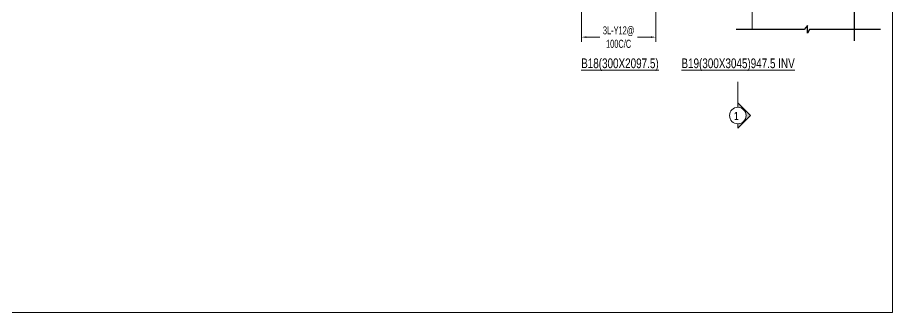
# Model space of a CAD drawing. Header units: millimetres. Extents: x -2697 to 288508, y -1308 to 60928.
# Drawn here: x 104586 to 118188, y 3561 to 8141 of the extents above; entities that cross this region are included whole.
import ezdxf

# ---------------------------------------------------------------- set-up
doc = ezdxf.new("R2010")
doc.units = ezdxf.units.MM
doc.header["$LTSCALE"] = 100
doc.linetypes.add('CONTINOUS', pattern=[0])
doc.linetypes.add('HIDDEN', pattern=[0.375, 0.25, -0.125])
doc.layers.get('Defpoints').update_dxf_attribs({"color": 1, "lineweight": 0})
doc.layers.add('-S-MISC', color=8, linetype='Continuous')
for name, color, linetype, lineweight in [('-STR-COLUMN', 5, 'HIDDEN', 13), ('-STR-RF-DIM', 252, 'CONTINOUS', 20), ('G-ANNO-SYMB', 8, 'CONTINOUS', 9), ('SEC TEXT', 9, 'Continuous', 18)]:
    doc.layers.add(name, color=color, linetype=linetype, lineweight=lineweight)
doc.styles.add('SOBHA', font='swisscl.ttf', dxfattribs={"width": 0.9})
doc.styles.add('sobha.sed', font='swisscl.ttf')
doc.styles.add('Swis721 LtCn BT_B', font='', dxfattribs={"width": 0.9, "height": 250})
doc.styles.get('Swis721 LtCn BT_B').set_extended_font_data('Swis721 LtCn BT', bold=True)
doc.dimstyles.new('S-DIM50', dxfattribs={"dimscale": 50, "dimtxt": 2.5, "dimasz": 1.5, "dimexe": 1.5, "dimexo": 1, "dimgap": 0.5, "dimtad": 0, "dimdec": 0, "dimzin": 0, "dimdsep": 46, "dimtxsty": 'SOBHA', "dimcen": 0.09, "dimclrd": 256, "dimclre": 256, "dimclrt": 6, "dimadec": 5, "dimazin": 0, "dimtfac": 1, "dimtdec": 0, "dimtofl": 0, "dimtmove": 0, "dimatfit": 3, "dimfxl": 0.18, "dimtolj": 1, "dimtzin": 0, "dimlwd": -1, "dimlwe": -1, "dimarcsym": 0})

# ---------------------------------------------------------------- blocks, each defined once
blk = doc.blocks.new('*D322')
at = {"layer": '-STR-RF-DIM', "transparency": 16777216}
for p, q in [((113353, 8957), (113353, 7762)), ((114508, 8912), (114508, 7762)), ((113428, 7837), (113639, 7837)), ((114433, 7837), (114222, 7837))]:
    blk.add_line(p, q, dxfattribs=at)
for points in [[(113428, 7849), (113428, 7824), (113353, 7837)], [(114433, 7849), (114433, 7824), (114508, 7837)]]:
    blk.add_solid(points, dxfattribs=at)
at = {"layer": 'Defpoints', "color": 0, "transparency": 16777216}
for p in [(113353, 8957, 178587), (114508, 8912, 0), (114508, 7837)]:
    blk.add_point(p, dxfattribs=at)
at = {"layer": '-STR-RF-DIM', "color": 6, "transparency": 16777216, "insert": (113930, 7837), "char_height": 125, "attachment_point": 5, "style": 'SOBHA'}
blk.add_mtext('\\A1;3L-Y12@\\P100C/C', dxfattribs=at)
blk = doc.blocks.new('Detail View - M_Section Head - Structural Type 1-785420-STILT FLOOR FRAMING PLAN')
at = {"layer": 'G-ANNO-SYMB'}
h = blk.add_hatch(color=9, dxfattribs=at)
edge = h.paths.add_edge_path(flags=0)
edge.add_line((-8.5, 0), (-9.86, 0))
edge.add_line((-9.86, 0), (-5.99, 3.87))
edge.add_line((-5.99, 3.87), (-2.12, 0))
edge.add_line((-2.12, 0), (-3.5, 0))
edge.add_arc((-6, 0), 2.5, 360, 540)
for p, q in [((-5.99, 3.87), (-9.86, 0)), ((-5.99, 3.87), (-2.12, 0)), ((-8.5, 0), (-9.86, 0)), ((-3.5, 0), (-2.12, 0))]:
    blk.add_line(p, q, dxfattribs=at)
at = {"layer": 'G-ANNO-SYMB', "color": 5}
for p, q in [((-5.99, 3.87), (-9.86, 0)), ((-2.12, 0), (-5.99, 3.87)), ((-9.86, 0), (-8.5, 0)), ((-3.5, 0), (4.24, 0)), ((-3.5, 0), (-2.12, 0))]:
    blk.add_line(p, q, dxfattribs=at)
at = {"layer": 'G-ANNO-SYMB'}
blk.add_arc((-6, 0), 2.5, 360, 180, dxfattribs=at)
at = {"layer": 'G-ANNO-SYMB', "color": 5}
for start, end in [(360, 180), (180, 360)]:
    blk.add_arc((-6, 0), 2.5, start, end, dxfattribs=at)

msp = doc.modelspace()

# ---------------------------------------------------------------- linework, layer by layer
at = {"layer": '-S-MISC', "linetype": 'ByBlock', "ltscale": 1000, "elevation": 0}
for points in [[(117591.64, 12158.37), (117591.64, 11053.98), (117651.3, 11023.11), (117531.13, 11023.11), (117591.64, 10973.26), (117591.64, 7779.1)], [(118002.08, 7956.56), (116897.68, 7956.56), (116866.81, 7896.9), (116866.81, 8017.06), (116816.96, 7956.56), (115758.99, 7956.56)]]:
    msp.add_lwpolyline(points, dxfattribs=at)
at = {"layer": '-STR-COLUMN', "linetype": 'Continuous', "ltscale": 10}
msp.add_line((116005.56, 7956.56, 0), (116005.56, 8870.17, 0), dxfattribs=at)
at = {"layer": 'Defpoints', "color": 1}
msp.add_lwpolyline([(83126.44, 30730.58), (118187.53, 30730.58), (118187.53, 3561.14), (83126.44, 3561.14)], close=True, dxfattribs=at)

# ---------------------------------------------------------------- block references
at = {"layer": 'G-ANNO-SYMB', "extrusion": (0, 0, -1), "xscale": 51.28199999999996, "yscale": 51.28199999999996, "zscale": 51.28199999999996, "rotation": 90.00000000000003}
msp.add_blockref('Detail View - M_Section Head - Structural Type 1-785420-STILT FLOOR FRAMING PLAN', (-115783.13, 6927.35), dxfattribs=at)

# ---------------------------------------------------------------- texts
at = {"layer": 'G-ANNO-SYMB', "color": 5, "insert": (115759.79, 6548.98), "char_height": 126.62, "attachment_point": 8, "line_spacing_factor": 0.964267, "style": 'Swis721 LtCn BT_B'}
msp.add_mtext('1', dxfattribs=at)
at = {"layer": 'SEC TEXT', "color": 1, "linetype": 'ByBlock', "style": 'sobha.sed'}
for s, p in [('%%UB18(300X2097.5)', (113347.74, 7355.85, 0)), ('%%UB19(300X3045)947.5 INV', (114906.69, 7355.85, 0))]:
    msp.add_text(s, height=150, rotation=359.989279, dxfattribs=at).set_placement(p)

# ---------------------------------------------------------------- dimensions: what is measured, and where the dimension line sits
at = {"layer": '-STR-RF-DIM'}
dim = msp.add_linear_dim(base=(114508.01, 7836.59, 0), p1=(113352.9, 8957.4, 178586.59), p2=(114508.01, 8912.17, 0), text='3L-Y12@\\P100C/C', dimstyle='S-DIM50', override={"dimscale": 1, "dimtxt": 125, "dimasz": 75, "dimexe": 75, "dimexo": 0, "dimgap": 25, "dimsah": 1, "dimcen": 4.5, "dimfxl": 75}, dxfattribs=at)
dim.commit()
dim.dimension.update_dxf_attribs({"geometry": '*D322', "text_midpoint": (113930.45, 7836.59, 0)})

doc.saveas('drawing.dxf')
